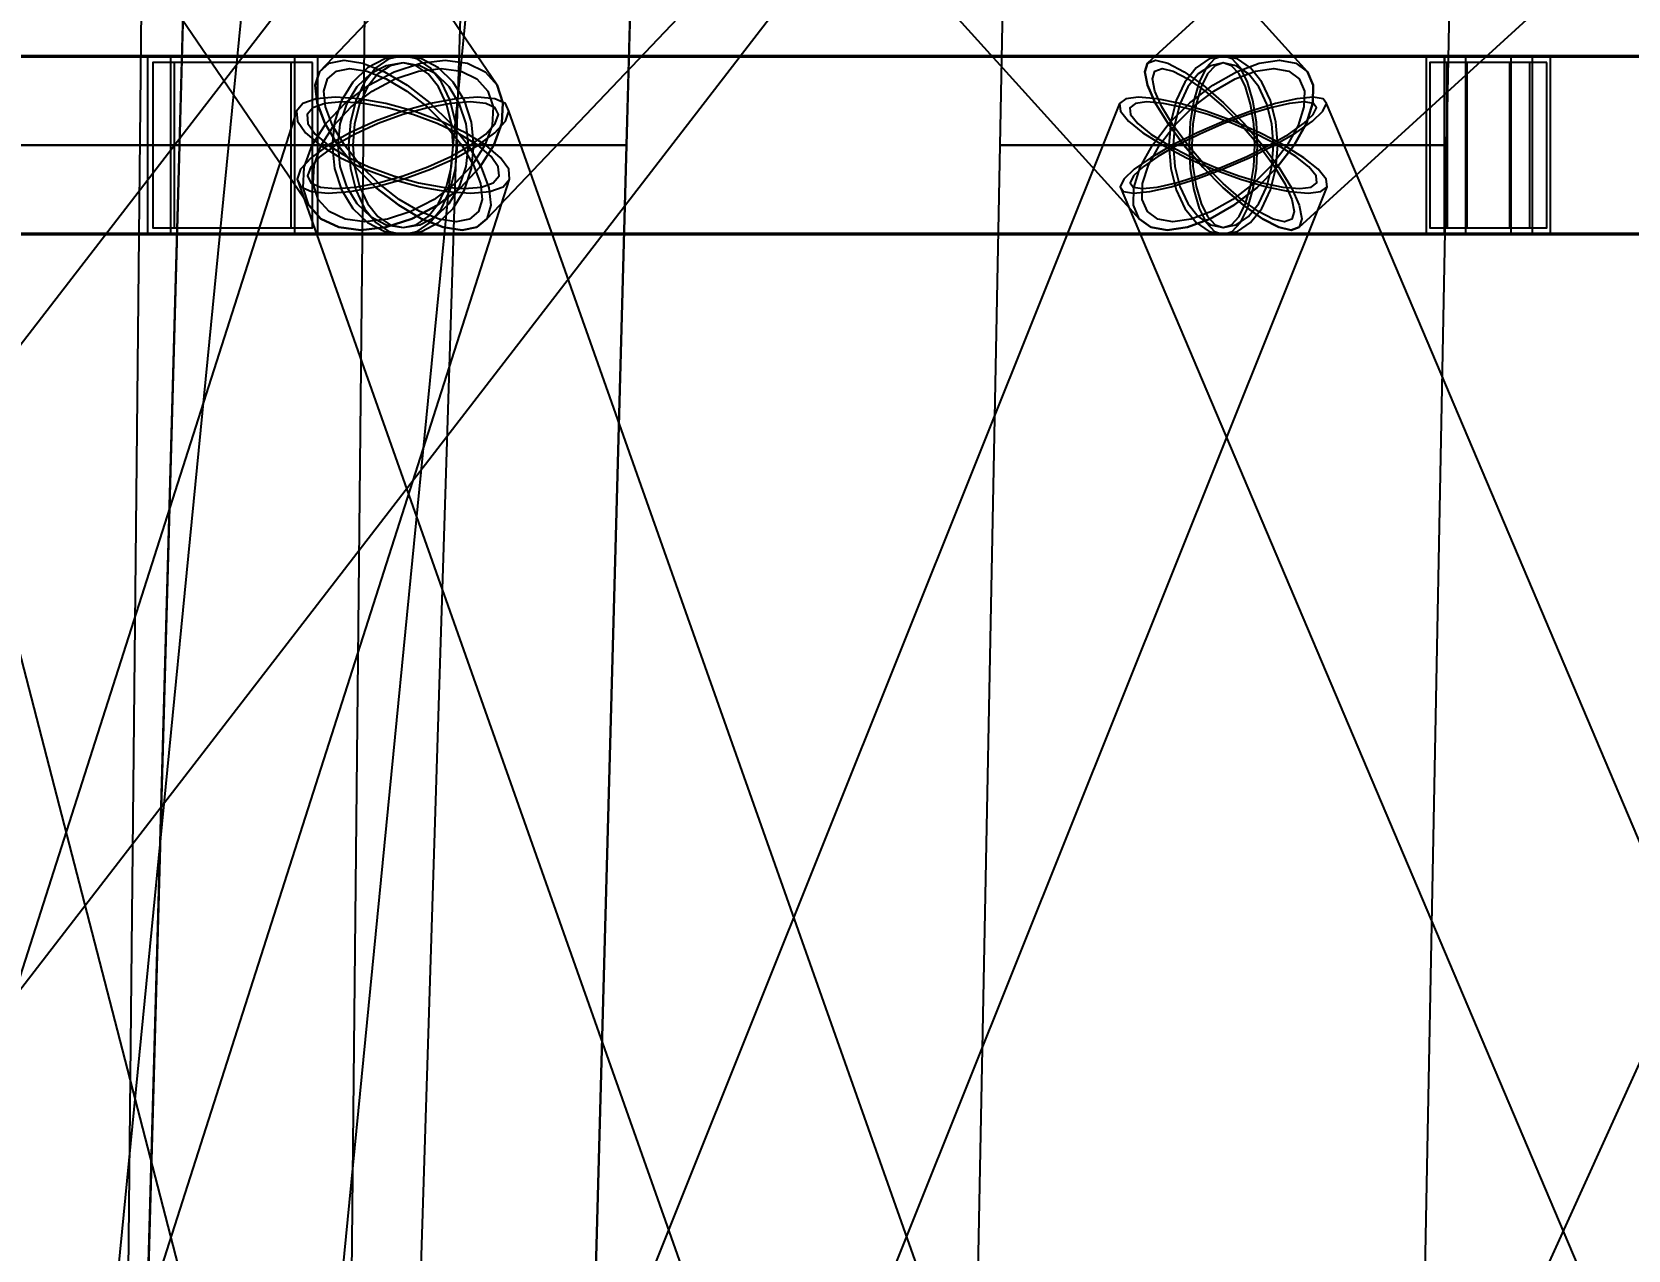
# Model space of a CAD drawing. Header units: millimetres. Extents: x -123812 to 252100, y -3000 to 639000.
# Drawn here: x -7207 to -3580, y 492488 to 495258 of the extents above; entities that cross this region are included whole.
import ezdxf

# ---------------------------------------------------------------- set-up
doc = ezdxf.new("R2010")
doc.units = ezdxf.units.MM
for name, color, linetype, lineweight in [('D-STR-ANTN', 7, 'Continuous', 25), ('D-STR-DIM', 7, 'Continuous', 13), ('D-STR-STRC', 7, 'Continuous', 25)]:
    doc.layers.add(name, color=color, linetype=linetype, lineweight=lineweight)
doc.styles.add('OpenSansCondensed-Light', font='OpenSansCondensed-Light.ttf')
doc.styles.add('TOWER_UNICODE', font='Arial Unicode.ttf')
doc.dimstyles.new('EZDXF', dxfattribs={"dimtxt": 0.25, "dimasz": 0.175, "dimexe": 0.375, "dimexo": 0.125, "dimgap": 0.1, "dimtad": 1, "dimlfac": 100, "dimzin": 12, "dimdsep": 46, "dimtxsty": 'OpenSansCondensed-Light', "dimblk": 'ARCHTICK', "dimcen": 2.5, "dimazin": 3, "dimtfac": 0.5, "dimtmove": 2, "dimatfit": 3})

# ---------------------------------------------------------------- blocks, each defined once
blk = doc.blocks.new('_ARCHTICK')
at = {"color": 0, "linetype": 'BYBLOCK', "const_width": 0.15}
blk.add_lwpolyline([(-0.5, -0.5), (0.5, 0.5)], dxfattribs=at)

msp = doc.modelspace()

# ---------------------------------------------------------------- linework, layer by layer
at = {"layer": 'D-STR-ANTN'}
msp.add_lwpolyline([(-2443, 500759.2), (-8226.2, 493259.2), (-8226.5, 493211.6), (-8202, 493149.6), (-8154.3, 493077.4), (-8086.6, 493000), (-8003.6, 492922.6), (-7910.9, 492850.4), (-7814.9, 492788.4), (-7722, 492740.8), (-7638.7, 492711), (-7570.5, 492700.8), (-7522.2, 492711), (-7497, 492740.8), (-1713.9, 500240.8)], dxfattribs=at)
msp.add_lwpolyline([(-2443, 500759.2), (-8226.2, 493259.2), (-8226.5, 493211.6), (-8202, 493149.6), (-8154.3, 493077.4), (-8086.6, 493000), (-8003.6, 492922.6), (-7910.9, 492850.4), (-7814.9, 492788.4), (-7722, 492740.8), (-7638.7, 492711), (-7570.5, 492700.8), (-7522.2, 492711), (-7497, 492740.8), (-1713.9, 500240.8)], dxfattribs=at)
at = {"layer": 'D-STR-STRC'}
for points in [[(-4651.2, 497167.2), (-6554.1, 495167.2), (-6563.4, 495136.5), (-6559.1, 495096.6), (-6541.5, 495050), (-6511.9, 495000), (-6472.1, 494950), (-6425, 494903.4), (-6373.7, 494863.5), (-6321.7, 494832.8), (-6272.7, 494813.5), (-6229.8, 494806.9), (-6196.1, 494813.5), (-6173.8, 494832.8), (-4271, 496832.8)], [(-6500, 496832.8), (-4691, 494832.8), (-4664.9, 494813.5), (-4627.5, 494806.9), (-4581.5, 494813.5), (-4529.9, 494832.8), (-4476.2, 494863.5), (-4424.2, 494903.4), (-4377.3, 494950), (-4338.8, 495000), (-4311.3, 495050), (-4296.7, 495096.6), (-4295.9, 495136.5), (-4309, 495167.2), (-6117.9, 497167.2)], [(-2481.6, 497186.5), (-4672.3, 495186.5), (-4678.5, 495167.2), (-4672.4, 495136.5), (-4654.7, 495096.6), (-4626.3, 495050), (-4589.4, 495000), (-4546.4, 494950), (-4500.2, 494903.4), (-4454, 494863.5), (-4411, 494832.8), (-4374, 494813.5), (-4345.6, 494806.9), (-4327.7, 494813.5), (-2136.9, 496813.5)], [(-7940.8, 496863.5), (-6577.9, 494863.5), (-6550.4, 494832.8), (-6510.2, 494813.5), (-6460, 494806.9), (-6403.3, 494813.5), (-6343.9, 494832.8), (-6285.9, 494863.5), (-6233.2, 494903.4), (-6189.4, 494950), (-6157.5, 495000), (-6139.6, 495050), (-6137.1, 495096.6), (-6150, 495136.5), (-7512.9, 497136.5)], [(-8215, 474975.3), (-6056.2, 496975.3), (-6064.8, 496980.4), (-6090, 496986.8), (-6130.2, 496994.1), (-6182.6, 497001.8), (-6243.5, 497009.4), (-6309, 497016.4), (-6374.4, 497022.2), (-6435.4, 497026.5), (-6487.7, 497029), (-6527.9, 497029.6), (-6553.1, 497028.1), (-6561.8, 497024.7), (-8720.6, 475024.7)], [(-6659.9, 474997.4), (-6433.7, 496997.4), (-6442.3, 497006.6), (-6467.7, 497015.2), (-6508, 497022.9), (-6560.6, 497029), (-6621.9, 497033.1), (-6687.6, 497034.9), (-6753.4, 497034.4), (-6814.6, 497031.5), (-6867.2, 497026.5), (-6907.6, 497019.7), (-6933, 497011.5), (-6941.6, 497002.6), (-7167.9, 475002.6)], [(-7794.2, 494796.8), (-6364, 494796.8), (-6322.2, 494803.7), (-6283.4, 494824), (-6250, 494856.3), (-6224.3, 494898.4), (-6208.2, 494947.4), (-6202.8, 495000), (-6208.2, 495052.6), (-6224.3, 495101.6), (-6250, 495143.7), (-6283.4, 495176), (-6322.2, 495196.3), (-6364, 495203.2), (-7794.2, 495203.2)], [(-7794.2, 494796.8), (-6364, 494796.8), (-6322.2, 494803.7), (-6283.4, 494824), (-6250, 494856.3), (-6224.3, 494898.4), (-6208.2, 494947.4), (-6202.8, 495000), (-6208.2, 495052.6), (-6224.3, 495101.6), (-6250, 495143.7), (-6283.4, 495176), (-6322.2, 495196.3), (-6364, 495203.2), (-7794.2, 495203.2)], [(-2329.4, 495203.2), (-4500, 495203.2), (-4520.1, 495196.3), (-4538.9, 495176), (-4555, 495143.7), (-4567.3, 495101.6), (-4575.1, 495052.6), (-4577.8, 495000), (-4575.1, 494947.4), (-4567.3, 494898.4), (-4555, 494856.3), (-4538.9, 494824), (-4520.1, 494803.7), (-4500, 494796.8), (-2329.4, 494796.8)], [(-2329.4, 495203.2), (-4500, 495203.2), (-4520.1, 495196.3), (-4538.9, 495176), (-4555, 495143.7), (-4567.3, 495101.6), (-4575.1, 495052.6), (-4577.8, 495000), (-4575.1, 494947.4), (-4567.3, 494898.4), (-4555, 494856.3), (-4538.9, 494824), (-4520.1, 494803.7), (-4500, 494796.8), (-2329.4, 494796.8)], [(-7720.7, 489922.7), (-6122, 494922.7), (-6123.9, 494945.4), (-6142.2, 494971.7), (-6175.6, 495000), (-6221.9, 495028.3), (-6277.8, 495054.6), (-6339.6, 495077.3), (-6403, 495094.6), (-6463.8, 495105.5), (-6517.8, 495109.3), (-6561.3, 495105.5), (-6591.4, 495094.6), (-6605.9, 495077.3), (-8204.6, 490077.3)], [(-6254.5, 490054.6), (-7547.2, 495054.6), (-7555.4, 495077.3), (-7579.8, 495094.6), (-7618.8, 495105.5), (-7669.8, 495109.3), (-7729.3, 495105.5), (-7793.2, 495094.6), (-7857.1, 495077.3), (-7916.8, 495054.6), (-7968.1, 495028.3), (-8007.6, 495000), (-8032.5, 494971.7), (-8041.2, 494945.4), (-6748.4, 489945.4)], [(-6265.7, 489905.4), (-4264.3, 494905.4), (-4266.4, 494922.7), (-4284.3, 494945.4), (-4317, 494971.7), (-4362.2, 495000), (-4416.7, 495028.3), (-4477, 495054.6), (-4538.7, 495077.3), (-4597.9, 495094.6), (-4650.4, 495105.5), (-4692.6, 495109.3), (-4721.7, 495105.5), (-4735.7, 495094.6), (-6737.2, 490094.6)], [(-4356.5, 490077.3), (-6123.2, 495077.3), (-6131.5, 495094.6), (-6155.6, 495105.5), (-6193.9, 495109.3), (-6243.8, 495105.5), (-6301.9, 495094.6), (-6364.2, 495077.3), (-6426.5, 495054.6), (-6484.6, 495028.3), (-6534.4, 495000), (-6572.6, 494971.7), (-6596.6, 494945.4), (-6604.7, 494922.7), (-4838, 489922.7)], [(-2560.3, 495105.5), (-4828.2, 490105.5), (-4825.2, 490094.6), (-4806.6, 490077.3), (-4773.8, 490054.6), (-4729, 490028.3), (-4675.1, 490000), (-4616, 489971.7), (-4555.6, 489945.4), (-4498, 489922.7), (-4447.2, 489905.4), (-4406.6, 489894.5), (-4379, 489890.7), (-4366.3, 489894.5), (-2098.4, 494894.5)], [(-2145.1, 490094.6), (-4265.4, 495094.6), (-4272.9, 495105.5), (-4296, 495109.3), (-4332.9, 495105.5), (-4381.2, 495094.6), (-4437.6, 495077.3), (-4498.3, 495054.6), (-4559.1, 495028.3), (-4615.9, 495000), (-4664.7, 494971.7), (-4702.4, 494945.4), (-4726.2, 494922.7), (-4734.6, 494905.4), (-2614.3, 489905.4)]]:
    msp.add_lwpolyline(points, dxfattribs=at)
for points in [[(-7259.6, 495000), (-6242.7, 495000), (-6179.6, 497000), (-7195.6, 497000)], [(-6872.4, 495000), (-5855.5, 495000), (-5801, 497000), (-6817, 497000)], [(-6872.1, 495000), (-5855.8, 495000), (-5801, 497000), (-6817, 497000)], [(-5008.2, 495000), (-3991.8, 495000), (-3953.1, 497000), (-4969.1, 497000)], [(-5008.2, 495000), (-3991.8, 495000), (-3953.1, 497000), (-4969.1, 497000)], [(-7988.7, 494800), (-6557.9, 494800), (-6557.9, 495200), (-7988.7, 495200)], [(-7988.7, 494800), (-6557.9, 494800), (-6557.9, 495200), (-7988.7, 495200)], [(-7894.3, 494800), (-3797.7, 494800), (-3797.7, 495200), (-7894.3, 495200)], [(-6557.9, 495200), (-6944.3, 495200), (-6944.3, 494800), (-6557.9, 494800)], [(-6557.9, 495200), (-6944.3, 495200), (-6944.3, 494800), (-6557.9, 494800)], [(-6892.5, 494800), (-3756.3, 494800), (-3756.3, 495200), (-6892.5, 495200)], [(-6609.7, 495200), (-6892.5, 495200), (-6892.5, 494800), (-6609.7, 494800)], [(-6892.5, 494800), (-3756.3, 494800), (-3756.3, 495200), (-6892.5, 495200)], [(-6609.7, 495200), (-6892.5, 495200), (-6892.5, 494800), (-6609.7, 494800)], [(-6525.2, 495000), (-6519.7, 494947.4), (-6503.6, 494898.4), (-6478, 494856.3), (-6444.6, 494824), (-6405.7, 494803.7), (-6364, 494796.8), (-6322.2, 494803.7), (-6283.4, 494824), (-6250, 494856.3), (-6224.3, 494898.4), (-6208.2, 494947.4), (-6202.8, 495000), (-6208.2, 495052.6), (-6224.3, 495101.6), (-6250, 495143.7), (-6283.4, 495176), (-6322.2, 495196.3), (-6364, 495203.2), (-6405.7, 495196.3), (-6444.6, 495176), (-6478, 495143.7), (-6503.6, 495101.6), (-6519.7, 495052.6)], [(-6525.2, 495000), (-6519.7, 494947.4), (-6503.6, 494898.4), (-6478, 494856.3), (-6444.6, 494824), (-6405.7, 494803.7), (-6364, 494796.8), (-6322.2, 494803.7), (-6283.4, 494824), (-6250, 494856.3), (-6224.3, 494898.4), (-6208.2, 494947.4), (-6202.8, 495000), (-6208.2, 495052.6), (-6224.3, 495101.6), (-6250, 495143.7), (-6283.4, 495176), (-6322.2, 495196.3), (-6364, 495203.2), (-6405.7, 495196.3), (-6444.6, 495176), (-6478, 495143.7), (-6503.6, 495101.6), (-6519.7, 495052.6)], [(-6487.7, 495000), (-6483.4, 494947.4), (-6471.1, 494898.4), (-6451.4, 494856.3), (-6425.8, 494824), (-6396, 494803.7), (-6364, 494796.8), (-4500, 494796.8), (-4468, 494803.7), (-4438.1, 494824), (-4412.5, 494856.3), (-4392.9, 494898.4), (-4380.5, 494947.4), (-4376.3, 495000), (-4380.5, 495052.6), (-4392.9, 495101.6), (-4412.5, 495143.7), (-4438.1, 495176), (-4468, 495196.3), (-4500, 495203.2), (-6364, 495203.2), (-6396, 495196.3), (-6425.8, 495176), (-6451.4, 495143.7), (-6471.1, 495101.6), (-6483.4, 495052.6)], [(-6487.7, 495000), (-6483.4, 494947.4), (-6471.1, 494898.4), (-6451.4, 494856.3), (-6425.8, 494824), (-6396, 494803.7), (-6364, 494796.8), (-6331.9, 494803.7), (-6302.1, 494824), (-6276.5, 494856.3), (-6256.8, 494898.4), (-6244.5, 494947.4), (-6240.3, 495000), (-6244.5, 495052.6), (-6256.8, 495101.6), (-6276.5, 495143.7), (-6302.1, 495176), (-6331.9, 495196.3), (-6364, 495203.2), (-6396, 495196.3), (-6425.8, 495176), (-6451.4, 495143.7), (-6471.1, 495101.6), (-6483.4, 495052.6)], [(-6487.7, 495000), (-6483.4, 494947.4), (-6471.1, 494898.4), (-6451.4, 494856.3), (-6425.8, 494824), (-6396, 494803.7), (-6364, 494796.8), (-4500, 494796.8), (-4468, 494803.7), (-4438.1, 494824), (-4412.5, 494856.3), (-4392.9, 494898.4), (-4380.5, 494947.4), (-4376.3, 495000), (-4380.5, 495052.6), (-4392.9, 495101.6), (-4412.5, 495143.7), (-4438.1, 495176), (-4468, 495196.3), (-4500, 495203.2), (-6364, 495203.2), (-6396, 495196.3), (-6425.8, 495176), (-6451.4, 495143.7), (-6471.1, 495101.6), (-6483.4, 495052.6)], [(-6487.7, 495000), (-6483.4, 494947.4), (-6471.1, 494898.4), (-6451.4, 494856.3), (-6425.8, 494824), (-6396, 494803.7), (-6364, 494796.8), (-6331.9, 494803.7), (-6302.1, 494824), (-6276.5, 494856.3), (-6256.8, 494898.4), (-6244.5, 494947.4), (-6240.3, 495000), (-6244.5, 495052.6), (-6256.8, 495101.6), (-6276.5, 495143.7), (-6302.1, 495176), (-6331.9, 495196.3), (-6364, 495203.2), (-6396, 495196.3), (-6425.8, 495176), (-6451.4, 495143.7), (-6471.1, 495101.6), (-6483.4, 495052.6)], [(-4623.7, 495000), (-4619.5, 494947.4), (-4607.1, 494898.4), (-4587.5, 494856.3), (-4561.9, 494824), (-4532, 494803.7), (-4500, 494796.8), (-4468, 494803.7), (-4438.1, 494824), (-4412.5, 494856.3), (-4392.9, 494898.4), (-4380.5, 494947.4), (-4376.3, 495000), (-4380.5, 495052.6), (-4392.9, 495101.6), (-4412.5, 495143.7), (-4438.1, 495176), (-4468, 495196.3), (-4500, 495203.2), (-4532, 495196.3), (-4561.9, 495176), (-4587.5, 495143.7), (-4607.1, 495101.6), (-4619.5, 495052.6)], [(-4623.7, 495000), (-4619.5, 494947.4), (-4607.1, 494898.4), (-4587.5, 494856.3), (-4561.9, 494824), (-4532, 494803.7), (-4500, 494796.8), (-4468, 494803.7), (-4438.1, 494824), (-4412.5, 494856.3), (-4392.9, 494898.4), (-4380.5, 494947.4), (-4376.3, 495000), (-4380.5, 495052.6), (-4392.9, 495101.6), (-4412.5, 495143.7), (-4438.1, 495176), (-4468, 495196.3), (-4500, 495203.2), (-4532, 495196.3), (-4561.9, 495176), (-4587.5, 495143.7), (-4607.1, 495101.6), (-4619.5, 495052.6)], [(-4577.8, 495000), (-4575.1, 494947.4), (-4567.3, 494898.4), (-4555, 494856.3), (-4538.9, 494824), (-4520.1, 494803.7), (-4500, 494796.8), (-4479.9, 494803.7), (-4461.1, 494824), (-4445, 494856.3), (-4432.7, 494898.4), (-4424.9, 494947.4), (-4422.2, 495000), (-4424.9, 495052.6), (-4432.7, 495101.6), (-4445, 495143.7), (-4461.1, 495176), (-4479.9, 495196.3), (-4500, 495203.2), (-4520.1, 495196.3), (-4538.9, 495176), (-4555, 495143.7), (-4567.3, 495101.6), (-4575.1, 495052.6)], [(-4577.8, 495000), (-4575.1, 494947.4), (-4567.3, 494898.4), (-4555, 494856.3), (-4538.9, 494824), (-4520.1, 494803.7), (-4500, 494796.8), (-4479.9, 494803.7), (-4461.1, 494824), (-4445, 494856.3), (-4432.7, 494898.4), (-4424.9, 494947.4), (-4422.2, 495000), (-4424.9, 495052.6), (-4432.7, 495101.6), (-4445, 495143.7), (-4461.1, 495176), (-4479.9, 495196.3), (-4500, 495203.2), (-4520.1, 495196.3), (-4538.9, 495176), (-4555, 495143.7), (-4567.3, 495101.6), (-4575.1, 495052.6)], [(-3756.3, 495200), (-4039.2, 495200), (-4039.2, 494800), (-3756.3, 494800)], [(-3756.3, 495200), (-4039.2, 495200), (-4039.2, 494800), (-3756.3, 494800)], [(-3797.7, 495200), (-3997.8, 495200), (-3997.8, 494800), (-3797.7, 494800)], [(-3997.7, 494800), (100, 494800), (100, 495200), (-3997.7, 495200)], [(-3797.8, 495200), (-3997.7, 495200), (-3997.7, 494800), (-3797.8, 494800)], [(-3949.5, 494800), (51.8, 494800), (51.8, 495200), (-3949.5, 495200)], [(-3846, 495200), (-3949.5, 495200), (-3949.5, 494800), (-3846, 494800)], [(-3949.5, 494800), (51.8, 494800), (51.8, 495200), (-3949.5, 495200)], [(-3846, 495200), (-3949.5, 495200), (-3949.5, 494800), (-3846, 494800)], [(-6569.5, 495188), (-6932.7, 495188), (-6932.7, 494812), (-6569.5, 494812)], [(-6569.5, 495188), (-6932.7, 495188), (-6932.7, 494812), (-6569.5, 494812)], [(-6618.2, 495188), (-6884.1, 495188), (-6884.1, 494812), (-6618.2, 494812)], [(-6618.2, 495188), (-6884.1, 495188), (-6884.1, 494812), (-6618.2, 494812)], [(-6157.5, 495000), (-6189.4, 494950), (-6233.2, 494903.4), (-6285.9, 494863.5), (-6343.9, 494832.8), (-6403.3, 494813.5), (-6460, 494806.9), (-6510.2, 494813.5), (-6550.4, 494832.8), (-6577.9, 494863.5), (-6590.8, 494903.4), (-6588.3, 494950), (-6570.5, 495000), (-6538.6, 495050), (-6494.8, 495096.6), (-6442, 495136.5), (-6384, 495167.2), (-6324.6, 495186.5), (-6267.9, 495193.1), (-6217.7, 495186.5), (-6177.5, 495167.2), (-6150, 495136.5), (-6137.1, 495096.6), (-6139.6, 495050)], [(-6177.8, 495000), (-6206.6, 494954.9), (-6246, 494913), (-6293.6, 494876.9), (-6345.9, 494849.2), (-6399.4, 494831.8), (-6450.6, 494825.9), (-6495.8, 494831.8), (-6532.1, 494849.2), (-6556.9, 494876.9), (-6568.5, 494913), (-6566.2, 494954.9), (-6550.1, 495000), (-6521.4, 495045.1), (-6481.9, 495087), (-6434.4, 495123.1), (-6382, 495150.8), (-6328.5, 495168.2), (-6277.3, 495174.1), (-6232.1, 495168.2), (-6195.9, 495150.8), (-6171.1, 495123.1), (-6159.4, 495087), (-6161.7, 495045.1)], [(-6216.1, 495000), (-6186.4, 494950), (-6168.8, 494903.4), (-6164.5, 494863.5), (-6173.8, 494832.8), (-6196.1, 494813.5), (-6229.8, 494806.9), (-6272.7, 494813.5), (-6321.7, 494832.8), (-6373.7, 494863.5), (-6425, 494903.4), (-6472.1, 494950), (-6511.9, 495000), (-6541.5, 495050), (-6559.1, 495096.6), (-6563.4, 495136.5), (-6554.1, 495167.2), (-6531.8, 495186.5), (-6498.1, 495193.1), (-6455.3, 495186.5), (-6406.2, 495167.2), (-6354.2, 495136.5), (-6302.9, 495096.6), (-6255.8, 495050)], [(-6230.6, 495000), (-6203.9, 494954.9), (-6188, 494913), (-6184.2, 494876.9), (-6192.5, 494849.2), (-6212.6, 494831.8), (-6243, 494825.9), (-6281.7, 494831.8), (-6325.9, 494849.2), (-6372.7, 494876.9), (-6419, 494913), (-6461.5, 494954.9), (-6497.3, 495000), (-6524.1, 495045.1), (-6539.9, 495087), (-6543.8, 495123.1), (-6535.4, 495150.8), (-6515.3, 495168.2), (-6484.9, 495174.1), (-6446.3, 495168.2), (-6402, 495150.8), (-6355.2, 495123.1), (-6309, 495087), (-6266.5, 495045.1)], [(-6512.5, 495000), (-6507.4, 494951.5), (-6492.6, 494906.4), (-6469, 494867.6), (-6438.2, 494837.9), (-6402.4, 494819.2), (-6364, 494812.8), (-6325.5, 494819.2), (-6289.7, 494837.9), (-6258.9, 494867.6), (-6235.3, 494906.4), (-6220.5, 494951.5), (-6215.4, 495000), (-6220.5, 495048.5), (-6235.3, 495093.6), (-6258.9, 495132.4), (-6289.7, 495162.1), (-6325.5, 495180.8), (-6364, 495187.2), (-6402.4, 495180.8), (-6438.2, 495162.1), (-6469, 495132.4), (-6492.6, 495093.6), (-6507.4, 495048.5)], [(-6512.5, 495000), (-6507.4, 494951.5), (-6492.6, 494906.4), (-6469, 494867.6), (-6438.2, 494837.9), (-6402.4, 494819.2), (-6364, 494812.8), (-6325.5, 494819.2), (-6289.7, 494837.9), (-6258.9, 494867.6), (-6235.3, 494906.4), (-6220.5, 494951.5), (-6215.4, 495000), (-6220.5, 495048.5), (-6235.3, 495093.6), (-6258.9, 495132.4), (-6289.7, 495162.1), (-6325.5, 495180.8), (-6364, 495187.2), (-6402.4, 495180.8), (-6438.2, 495162.1), (-6469, 495132.4), (-6492.6, 495093.6), (-6507.4, 495048.5)], [(-6477.9, 495000), (-6474, 494951.5), (-6462.7, 494906.4), (-6444.5, 494867.6), (-6420.9, 494837.9), (-6393.5, 494819.2), (-6364, 494812.8), (-6334.5, 494819.2), (-6307, 494837.9), (-6283.4, 494867.6), (-6265.3, 494906.4), (-6253.9, 494951.5), (-6250, 495000), (-6253.9, 495048.5), (-6265.3, 495093.6), (-6283.4, 495132.4), (-6307, 495162.1), (-6334.5, 495180.8), (-6364, 495187.2), (-6393.5, 495180.8), (-6420.9, 495162.1), (-6444.5, 495132.4), (-6462.7, 495093.6), (-6474, 495048.5)], [(-6477.9, 495000), (-6474, 494951.5), (-6462.7, 494906.4), (-6444.5, 494867.6), (-6420.9, 494837.9), (-6393.5, 494819.2), (-6364, 494812.8), (-6334.5, 494819.2), (-6307, 494837.9), (-6283.4, 494867.6), (-6265.3, 494906.4), (-6253.9, 494951.5), (-6250, 495000), (-6253.9, 495048.5), (-6265.3, 495093.6), (-6283.4, 495132.4), (-6307, 495162.1), (-6334.5, 495180.8), (-6364, 495187.2), (-6393.5, 495180.8), (-6420.9, 495162.1), (-6444.5, 495132.4), (-6462.7, 495093.6), (-6474, 495048.5)], [(-4338.8, 495000), (-4377.3, 494950), (-4424.2, 494903.4), (-4476.2, 494863.5), (-4529.9, 494832.8), (-4581.5, 494813.5), (-4627.5, 494806.9), (-4664.9, 494813.5), (-4691, 494832.8), (-4704.1, 494863.5), (-4703.3, 494903.4), (-4688.7, 494950), (-4661.2, 495000), (-4622.7, 495050), (-4575.8, 495096.6), (-4523.8, 495136.5), (-4470.1, 495167.2), (-4418.5, 495186.5), (-4372.5, 495193.1), (-4335.1, 495186.5), (-4309, 495167.2), (-4295.9, 495136.5), (-4296.7, 495096.6), (-4311.3, 495050)], [(-4354.7, 495000), (-4389.4, 494954.9), (-4431.6, 494913), (-4478.5, 494876.9), (-4526.9, 494849.2), (-4573.4, 494831.8), (-4615, 494825.9), (-4648.7, 494831.8), (-4672.2, 494849.2), (-4684.1, 494876.9), (-4683.3, 494913), (-4670.1, 494954.9), (-4645.3, 495000), (-4610.6, 495045.1), (-4568.4, 495087), (-4521.5, 495123.1), (-4473.1, 495150.8), (-4426.6, 495168.2), (-4385, 495174.1), (-4351.3, 495168.2), (-4327.8, 495150.8), (-4315.9, 495123.1), (-4316.7, 495087), (-4329.9, 495045.1)], [(-4410.6, 495000), (-4373.7, 494950), (-4345.3, 494903.4), (-4327.6, 494863.5), (-4321.5, 494832.8), (-4327.7, 494813.5), (-4345.6, 494806.9), (-4374, 494813.5), (-4411, 494832.8), (-4454, 494863.5), (-4500.2, 494903.4), (-4546.4, 494950), (-4589.4, 495000), (-4626.3, 495050), (-4654.7, 495096.6), (-4672.4, 495136.5), (-4678.5, 495167.2), (-4672.3, 495186.5), (-4654.4, 495193.1), (-4626, 495186.5), (-4589, 495167.2), (-4546, 495136.5), (-4499.8, 495096.6), (-4453.6, 495050)], [(-4419.4, 495000), (-4386.1, 494954.9), (-4360.6, 494913), (-4344.5, 494876.9), (-4339.1, 494849.2), (-4344.6, 494831.8), (-4360.8, 494825.9), (-4386.4, 494831.8), (-4419.7, 494849.2), (-4458.5, 494876.9), (-4500.2, 494913), (-4541.8, 494954.9), (-4580.6, 495000), (-4613.9, 495045.1), (-4639.4, 495087), (-4655.5, 495123.1), (-4660.9, 495150.8), (-4655.4, 495168.2), (-4639.2, 495174.1), (-4613.6, 495168.2), (-4580.3, 495150.8), (-4541.5, 495123.1), (-4499.8, 495087), (-4458.2, 495045.1)], [(-4614, 495000), (-4610.1, 494951.5), (-4598.7, 494906.4), (-4580.6, 494867.6), (-4557, 494837.9), (-4529.5, 494819.2), (-4500, 494812.8), (-4470.5, 494819.2), (-4443, 494837.9), (-4419.4, 494867.6), (-4401.3, 494906.4), (-4389.9, 494951.5), (-4386, 495000), (-4389.9, 495048.5), (-4401.3, 495093.6), (-4419.4, 495132.4), (-4443, 495162.1), (-4470.5, 495180.8), (-4500, 495187.2), (-4529.5, 495180.8), (-4557, 495162.1), (-4580.6, 495132.4), (-4598.7, 495093.6), (-4610.1, 495048.5)], [(-4614, 495000), (-4610.1, 494951.5), (-4598.7, 494906.4), (-4580.6, 494867.6), (-4557, 494837.9), (-4529.5, 494819.2), (-4500, 494812.8), (-4470.5, 494819.2), (-4443, 494837.9), (-4419.4, 494867.6), (-4401.3, 494906.4), (-4389.9, 494951.5), (-4386, 495000), (-4389.9, 495048.5), (-4401.3, 495093.6), (-4419.4, 495132.4), (-4443, 495162.1), (-4470.5, 495180.8), (-4500, 495187.2), (-4529.5, 495180.8), (-4557, 495162.1), (-4580.6, 495132.4), (-4598.7, 495093.6), (-4610.1, 495048.5)], [(-4571.6, 495000), (-4569.2, 494951.5), (-4562, 494906.4), (-4550.7, 494867.6), (-4535.8, 494837.9), (-4518.5, 494819.2), (-4500, 494812.8), (-4481.5, 494819.2), (-4464.2, 494837.9), (-4449.3, 494867.6), (-4438, 494906.4), (-4430.8, 494951.5), (-4428.4, 495000), (-4430.8, 495048.5), (-4438, 495093.6), (-4449.3, 495132.4), (-4464.2, 495162.1), (-4481.5, 495180.8), (-4500, 495187.2), (-4518.5, 495180.8), (-4535.8, 495162.1), (-4550.7, 495132.4), (-4562, 495093.6), (-4569.2, 495048.5)], [(-4571.6, 495000), (-4569.2, 494951.5), (-4562, 494906.4), (-4550.7, 494867.6), (-4535.8, 494837.9), (-4518.5, 494819.2), (-4500, 494812.8), (-4481.5, 494819.2), (-4464.2, 494837.9), (-4449.3, 494867.6), (-4438, 494906.4), (-4430.8, 494951.5), (-4428.4, 495000), (-4430.8, 495048.5), (-4438, 495093.6), (-4449.3, 495132.4), (-4464.2, 495162.1), (-4481.5, 495180.8), (-4500, 495187.2), (-4518.5, 495180.8), (-4535.8, 495162.1), (-4550.7, 495132.4), (-4562, 495093.6), (-4569.2, 495048.5)], [(-3764.8, 495188), (-4030.7, 495188), (-4030.7, 494812), (-3764.8, 494812)], [(-3764.8, 495188), (-4030.7, 495188), (-4030.7, 494812), (-3764.8, 494812)], [(-3803.7, 495188), (-3991.8, 495188), (-3991.8, 494812), (-3803.7, 494812)], [(-3803.8, 495188), (-3991.7, 495188), (-3991.7, 494812), (-3803.8, 494812)], [(-3849.1, 495188), (-3946.4, 495188), (-3946.4, 494812), (-3849.1, 494812)], [(-3849.1, 495188), (-3946.4, 495188), (-3946.4, 494812), (-3849.1, 494812)], [(-6552.3, 495000), (-6506.1, 494971.7), (-6450.1, 494945.4), (-6388.4, 494922.7), (-6324.9, 494905.4), (-6264.1, 494894.5), (-6210.1, 494890.7), (-6166.6, 494894.5), (-6136.6, 494905.4), (-6122, 494922.7), (-6123.9, 494945.4), (-6142.2, 494971.7), (-6175.6, 495000), (-6221.9, 495028.3), (-6277.8, 495054.6), (-6339.6, 495077.3), (-6403, 495094.6), (-6463.8, 495105.5), (-6517.8, 495109.3), (-6561.3, 495105.5), (-6591.4, 495094.6), (-6605.9, 495077.3), (-6604, 495054.6), (-6585.7, 495028.3)], [(-6534.4, 495000), (-6572.6, 494971.7), (-6596.6, 494945.4), (-6604.7, 494922.7), (-6596.4, 494905.4), (-6572.3, 494894.5), (-6534, 494890.7), (-6484.1, 494894.5), (-6426, 494905.4), (-6363.7, 494922.7), (-6301.4, 494945.4), (-6243.4, 494971.7), (-6193.5, 495000), (-6155.3, 495028.3), (-6131.4, 495054.6), (-6123.2, 495077.3), (-6131.5, 495094.6), (-6155.6, 495105.5), (-6193.9, 495109.3), (-6243.8, 495105.5), (-6301.9, 495094.6), (-6364.2, 495077.3), (-6426.5, 495054.6), (-6484.6, 495028.3)], [(-6533.8, 495000), (-6492.1, 494974.5), (-6441.7, 494950.7), (-6386, 494930.3), (-6328.7, 494914.7), (-6273.9, 494904.8), (-6225.3, 494901.5), (-6186, 494904.8), (-6158.9, 494914.7), (-6145.8, 494930.3), (-6147.6, 494950.7), (-6164, 494974.5), (-6194.2, 495000), (-6235.8, 495025.5), (-6286.3, 495049.3), (-6342, 495069.7), (-6399.2, 495085.3), (-6454, 495095.2), (-6502.7, 495098.5), (-6541.9, 495095.2), (-6569, 495085.3), (-6582.1, 495069.7), (-6580.4, 495049.3), (-6563.9, 495025.5)], [(-6517.6, 495000), (-6552, 494974.5), (-6573.7, 494950.7), (-6581, 494930.3), (-6573.5, 494914.7), (-6551.8, 494904.8), (-6517.2, 494901.5), (-6472.3, 494904.8), (-6419.9, 494914.7), (-6363.7, 494930.3), (-6307.5, 494950.7), (-6255.2, 494974.5), (-6210.3, 495000), (-6175.9, 495025.5), (-6154.3, 495049.3), (-6146.9, 495069.7), (-6154.4, 495085.3), (-6176.1, 495095.2), (-6210.7, 495098.5), (-6255.7, 495095.2), (-6308, 495085.3), (-6364.2, 495069.7), (-6420.4, 495049.3), (-6472.7, 495025.5)], [(-4637.8, 495000), (-4583.3, 494971.7), (-4523, 494945.4), (-4461.3, 494922.7), (-4402.1, 494905.4), (-4349.6, 494894.5), (-4307.4, 494890.7), (-4278.3, 494894.5), (-4264.3, 494905.4), (-4266.4, 494922.7), (-4284.3, 494945.4), (-4317, 494971.7), (-4362.2, 495000), (-4416.7, 495028.3), (-4477, 495054.6), (-4538.7, 495077.3), (-4597.9, 495094.6), (-4650.4, 495105.5), (-4692.6, 495109.3), (-4721.7, 495105.5), (-4735.7, 495094.6), (-4733.6, 495077.3), (-4715.7, 495054.6), (-4683, 495028.3)], [(-4615.9, 495000), (-4664.7, 494971.7), (-4702.4, 494945.4), (-4726.2, 494922.7), (-4734.6, 494905.4), (-4727.1, 494894.5), (-4704, 494890.7), (-4667.1, 494894.5), (-4618.8, 494905.4), (-4562.4, 494922.7), (-4501.7, 494945.4), (-4440.9, 494971.7), (-4384.1, 495000), (-4335.3, 495028.3), (-4297.6, 495054.6), (-4273.8, 495077.3), (-4265.4, 495094.6), (-4272.9, 495105.5), (-4296, 495109.3), (-4332.9, 495105.5), (-4381.2, 495094.6), (-4437.6, 495077.3), (-4498.3, 495054.6), (-4559.1, 495028.3)], [(-4624.2, 495000), (-4575.1, 494974.5), (-4520.8, 494950.7), (-4465.1, 494930.3), (-4411.7, 494914.7), (-4364.4, 494904.8), (-4326.3, 494901.5), (-4300.1, 494904.8), (-4287.5, 494914.7), (-4289.4, 494930.3), (-4305.6, 494950.7), (-4335, 494974.5), (-4375.8, 495000), (-4424.9, 495025.5), (-4479.2, 495049.3), (-4534.9, 495069.7), (-4588.3, 495085.3), (-4635.6, 495095.2), (-4673.7, 495098.5), (-4699.9, 495095.2), (-4712.5, 495085.3), (-4710.6, 495069.7), (-4694.4, 495049.3), (-4665, 495025.5)], [(-4604.5, 495000), (-4648.5, 494974.5), (-4682.5, 494950.7), (-4704, 494930.3), (-4711.6, 494914.7), (-4704.7, 494904.8), (-4684, 494901.5), (-4650.7, 494904.8), (-4607.1, 494914.7), (-4556.2, 494930.3), (-4501.5, 494950.7), (-4446.7, 494974.5), (-4395.5, 495000), (-4351.5, 495025.5), (-4317.5, 495049.3), (-4296, 495069.7), (-4288.4, 495085.3), (-4295.3, 495095.2), (-4316, 495098.5), (-4349.3, 495095.2), (-4392.9, 495085.3), (-4443.8, 495069.7), (-4498.5, 495049.3), (-4553.3, 495025.5)], [(-7419.4, 490000), (-6400.2, 490000), (-6242.7, 495000), (-7259.6, 495000)], [(-6242.7, 495000), (-6260, 495000), (-6310.8, 495000), (-6391.6, 495000), (-6496.9, 495000), (-6619.5, 495000), (-6751.1, 495000), (-6882.7, 495000), (-7005.4, 495000), (-7110.7, 495000), (-7191.5, 495000), (-7242.3, 495000), (-7259.6, 495000), (-7242.3, 495000), (-7191.5, 495000), (-7110.7, 495000), (-7005.4, 495000), (-6882.7, 495000), (-6751.1, 495000), (-6619.5, 495000), (-6496.9, 495000), (-6391.6, 495000), (-6310.8, 495000), (-6260, 495000)], [(-7011.1, 490000), (-5991.8, 490000), (-5855.5, 495000), (-6872.4, 495000)], [(-7010.1, 490000), (-5992.8, 490000), (-5855.8, 495000), (-6872.1, 495000)], [(-5855.5, 495000), (-5872.8, 495000), (-5923.6, 495000), (-6004.4, 495000), (-6109.7, 495000), (-6232.4, 495000), (-6364, 495000), (-6495.6, 495000), (-6618.2, 495000), (-6723.5, 495000), (-6804.3, 495000), (-6855.1, 495000), (-6872.4, 495000), (-6855.1, 495000), (-6804.3, 495000), (-6723.5, 495000), (-6618.2, 495000), (-6495.6, 495000), (-6364, 495000), (-6232.4, 495000), (-6109.7, 495000), (-6004.4, 495000), (-5923.6, 495000), (-5872.8, 495000)], [(-5855.8, 495000), (-5873.1, 495000), (-5923.9, 495000), (-6004.6, 495000), (-6109.9, 495000), (-6232.4, 495000), (-6364, 495000), (-6495.5, 495000), (-6618.1, 495000), (-6723.3, 495000), (-6804.1, 495000), (-6854.8, 495000), (-6872.1, 495000), (-6854.8, 495000), (-6804.1, 495000), (-6723.3, 495000), (-6618.1, 495000), (-6495.5, 495000), (-6364, 495000), (-6232.4, 495000), (-6109.9, 495000), (-6004.6, 495000), (-5923.9, 495000), (-5873.1, 495000)], [(-5855.8, 495000), (-5873.1, 495000), (-5923.9, 495000), (-6004.6, 495000), (-6109.9, 495000), (-6232.4, 495000), (-6364, 495000), (-6495.5, 495000), (-6618.1, 495000), (-6723.3, 495000), (-6804.1, 495000), (-6854.8, 495000), (-6872.1, 495000), (-6854.8, 495000), (-6804.1, 495000), (-6723.3, 495000), (-6618.1, 495000), (-6495.5, 495000), (-6364, 495000), (-6232.4, 495000), (-6109.9, 495000), (-6004.6, 495000), (-5923.9, 495000), (-5873.1, 495000)], [(-5915.6, 495000), (-5930.9, 495000), (-5975.7, 495000), (-6046.9, 495000), (-6139.8, 495000), (-6247.9, 495000), (-6364, 495000), (-6480, 495000), (-6588.1, 495000), (-6681, 495000), (-6752.2, 495000), (-6797, 495000), (-6812.3, 495000), (-6797, 495000), (-6752.2, 495000), (-6681, 495000), (-6588.1, 495000), (-6480, 495000), (-6364, 495000), (-6247.9, 495000), (-6139.8, 495000), (-6046.9, 495000), (-5975.7, 495000), (-5930.9, 495000)], [(-5915.6, 495000), (-5930.9, 495000), (-5975.7, 495000), (-6046.9, 495000), (-6139.8, 495000), (-6247.9, 495000), (-6364, 495000), (-6480, 495000), (-6588.1, 495000), (-6681, 495000), (-6752.2, 495000), (-6797, 495000), (-6812.3, 495000), (-6797, 495000), (-6752.2, 495000), (-6681, 495000), (-6588.1, 495000), (-6480, 495000), (-6364, 495000), (-6247.9, 495000), (-6139.8, 495000), (-6046.9, 495000), (-5975.7, 495000), (-5930.9, 495000)], [(-5105.9, 490000), (-4088.6, 490000), (-3991.8, 495000), (-5008.2, 495000)], [(-5105.9, 490000), (-4088.6, 490000), (-3991.8, 495000), (-5008.2, 495000)], [(-3991.8, 495000), (-4009.1, 495000), (-4059.9, 495000), (-4140.7, 495000), (-4245.9, 495000), (-4368.5, 495000), (-4500, 495000), (-4631.5, 495000), (-4754.1, 495000), (-4859.3, 495000), (-4940.1, 495000), (-4990.9, 495000), (-5008.2, 495000), (-4990.9, 495000), (-4940.1, 495000), (-4859.3, 495000), (-4754.1, 495000), (-4631.5, 495000), (-4500, 495000), (-4368.5, 495000), (-4245.9, 495000), (-4140.7, 495000), (-4059.9, 495000), (-4009.1, 495000)], [(-3991.8, 495000), (-4009.1, 495000), (-4059.9, 495000), (-4140.7, 495000), (-4245.9, 495000), (-4368.5, 495000), (-4500, 495000), (-4631.5, 495000), (-4754.1, 495000), (-4859.3, 495000), (-4940.1, 495000), (-4990.9, 495000), (-5008.2, 495000), (-4990.9, 495000), (-4940.1, 495000), (-4859.3, 495000), (-4754.1, 495000), (-4631.5, 495000), (-4500, 495000), (-4368.5, 495000), (-4245.9, 495000), (-4140.7, 495000), (-4059.9, 495000), (-4009.1, 495000)], [(-3991.8, 495000), (-4009.1, 495000), (-4059.9, 495000), (-4140.7, 495000), (-4245.9, 495000), (-4368.5, 495000), (-4500, 495000), (-4631.5, 495000), (-4754.1, 495000), (-4859.3, 495000), (-4940.1, 495000), (-4990.9, 495000), (-5008.2, 495000), (-4990.9, 495000), (-4940.1, 495000), (-4859.3, 495000), (-4754.1, 495000), (-4631.5, 495000), (-4500, 495000), (-4368.5, 495000), (-4245.9, 495000), (-4140.7, 495000), (-4059.9, 495000), (-4009.1, 495000)], [(-3991.8, 495000), (-4009.1, 495000), (-4059.9, 495000), (-4140.7, 495000), (-4245.9, 495000), (-4368.5, 495000), (-4500, 495000), (-4631.5, 495000), (-4754.1, 495000), (-4859.3, 495000), (-4940.1, 495000), (-4990.9, 495000), (-5008.2, 495000), (-4990.9, 495000), (-4940.1, 495000), (-4859.3, 495000), (-4754.1, 495000), (-4631.5, 495000), (-4500, 495000), (-4368.5, 495000), (-4245.9, 495000), (-4140.7, 495000), (-4059.9, 495000), (-4009.1, 495000)], [(-4051.7, 495000), (-4066.9, 495000), (-4111.7, 495000), (-4183, 495000), (-4275.8, 495000), (-4384, 495000), (-4500, 495000), (-4616, 495000), (-4724.2, 495000), (-4817, 495000), (-4888.3, 495000), (-4933.1, 495000), (-4948.3, 495000), (-4933.1, 495000), (-4888.3, 495000), (-4817, 495000), (-4724.2, 495000), (-4616, 495000), (-4500, 495000), (-4384, 495000), (-4275.8, 495000), (-4183, 495000), (-4111.7, 495000), (-4066.9, 495000)], [(-4051.7, 495000), (-4066.9, 495000), (-4111.7, 495000), (-4183, 495000), (-4275.8, 495000), (-4384, 495000), (-4500, 495000), (-4616, 495000), (-4724.2, 495000), (-4817, 495000), (-4888.3, 495000), (-4933.1, 495000), (-4948.3, 495000), (-4933.1, 495000), (-4888.3, 495000), (-4817, 495000), (-4724.2, 495000), (-4616, 495000), (-4500, 495000), (-4384, 495000), (-4275.8, 495000), (-4183, 495000), (-4111.7, 495000), (-4066.9, 495000)], [(-4051.7, 495000), (-4066.9, 495000), (-4111.7, 495000), (-4183, 495000), (-4275.8, 495000), (-4384, 495000), (-4500, 495000), (-4616, 495000), (-4724.2, 495000), (-4817, 495000), (-4888.3, 495000), (-4933.1, 495000), (-4948.3, 495000), (-4933.1, 495000), (-4888.3, 495000), (-4817, 495000), (-4724.2, 495000), (-4616, 495000), (-4500, 495000), (-4384, 495000), (-4275.8, 495000), (-4183, 495000), (-4111.7, 495000), (-4066.9, 495000)], [(-4051.7, 495000), (-4066.9, 495000), (-4111.7, 495000), (-4183, 495000), (-4275.8, 495000), (-4384, 495000), (-4500, 495000), (-4616, 495000), (-4724.2, 495000), (-4817, 495000), (-4888.3, 495000), (-4933.1, 495000), (-4948.3, 495000), (-4933.1, 495000), (-4888.3, 495000), (-4817, 495000), (-4724.2, 495000), (-4616, 495000), (-4500, 495000), (-4384, 495000), (-4275.8, 495000), (-4183, 495000), (-4111.7, 495000), (-4066.9, 495000)]]:
    msp.add_lwpolyline(points, close=True, dxfattribs=at)

# ---------------------------------------------------------------- dimensions: what is measured, and where the dimension line sits
at = {"layer": 'D-STR-DIM'}
msp.add_linear_dim(base=(-112000, 0), p1=(0, 0), p2=(0, 634000), angle=90, dimstyle='EZDXF', override={"dimtxt": 8400, "dimasz": 3750, "dimexe": 2100, "dimexo": 1800, "dimgap": 2100, "dimtad": 1, "dimdec": 0, "dimlfac": 1, "dimlunit": 2, "dimtxsty": 'TOWER_UNICODE', "dimclrd": 7, "dimclre": 7, "dimclrt": 7}, dxfattribs=at).render()

doc.saveas('drawing.dxf')
